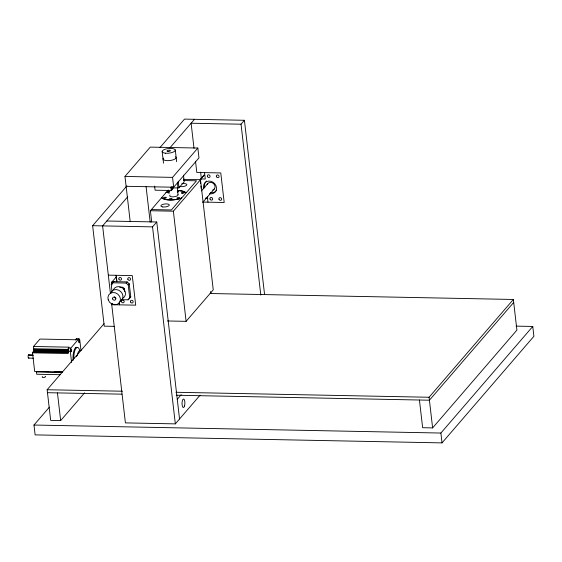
<?xml version="1.0" encoding="UTF-8"?>
<svg xmlns="http://www.w3.org/2000/svg" width="562" height="562" viewBox="0 0 562 562"><rect width="100%" height="100%" fill="white"/><g stroke="black" fill="none" stroke-linecap="round" stroke-linejoin="round"><path stroke-width="0.84" d="M62.501 372.044L34.675 371.496L32.519 352.831L33.769 350.625L33.551 346.473L39.937 339.062L75.582 339.757L76.362 338.858L78.757 338.9A2.452 0.822 -88.9 0 1 79.804 340.277L80.998 350.597M32.856 354.875L28.704 354.791L28.156 355.795A1.686 0.562 -88.9 0 0 28.29 357.776A1.686 0.562 -88.9 0 0 28.978 357.811M200.803 178.934L200.163 179.903L204.175 175.021L200.803 178.934L205.292 179.025L204.554 172.618M130.215 221.751L124.975 176.44L150.258 147.111L197.838 148.045L198.976 157.894L173.693 187.23L126.113 186.296M114.241 326.36L104.251 326.164L92.632 225.699L126.871 185.973M159.966 147.574L184.505 119.109L244.414 120.289L264.583 294.628M127.722 196.763L102.614 225.889L110.433 293.448M169.949 147.771L194.487 119.306M173.693 187.23L172.548 177.381L197.838 148.045M151.705 222.011L150.398 210.736L168.277 189.991M154.62 186.092L155.091 190.195L171.319 190.518L173.51 187.975L179.004 187.785L184.231 181.723L183.472 175.154M111.634 303.845L125.41 422.891L175.33 423.874L152.541 226.872L156.756 221.983L106.829 221.007M260.81 295.05L241.042 124.202L244.414 120.289M111.929 284.878L111.634 282.335L116.51 276.722L115.849 277.445M167.399 320.972L186.106 321.338L173.363 211.186L200.508 179.7L183.493 179.362M112.056 291.587L111.248 284.625L112.26 283.452M201.456 190.897L207.743 183.598M111.248 284.625L113.924 281.639L112.913 282.812L126.141 283.072L127.153 281.899L129.239 283.782L130.749 296.834L128.08 299.82L121.462 299.687M71.592 362.483L70.299 351.306A2.452 0.822 -88.9 0 1 70.812 348.124L78.757 338.9M123.366 289.795L124.378 288.622L122.846 287.238L119.727 287.175M129.738 298.008L128.227 284.955L129.239 283.782M112.786 303.473L111.733 304.695L135.695 305.166L132.274 275.612L108.311 275.141M202.861 202.25L214.291 188.987M84.581 392.838L60.661 420.587L50.678 420.39L47.131 389.74L104.082 323.67M128.08 299.82L130.749 296.834M516.099 326.129L532.762 326.452L533.9 336.301L442.027 442.891L35.125 434.883L33.98 425.034L49.393 407.162M186.106 321.338L213.251 289.852L200.508 179.7M177.269 399.287L181.252 394.664M175.33 423.874L200.051 395.198M419.435 400.018L422.638 427.71L432.621 427.907L429.073 397.257L513.359 299.469L210.258 293.512M513.703 302.426L429.417 400.214L176.25 395.234M432.621 427.907L516.907 330.119L513.359 299.469M442.027 442.891L440.889 433.042L532.762 326.452M111.634 282.335L112.302 281.611L127.153 281.899M166.113 192.506L166.556 192.337A12.722 4.496 -6.6 0 1 168.86 191.642M181.631 198.063L181.189 198.238A12.722 4.496 -6.6 0 1 161.8 197.852C166.71 201.14 175.618 200.227 181.659 198.028M166.078 192.541L169.822 191.452M241.042 124.202L191.115 123.219L194.016 148.277M124.975 176.44L172.548 177.381M183.472 180.557L196.496 180.816L171.382 209.956L151.41 209.563M205.32 198.14L207.884 198.189M202.805 202.067L224.196 202.489L220.775 172.941L196.812 172.471L195.513 161.238M150.398 210.736L173.363 211.186M92.632 225.699L152.541 226.872M33.551 346.473L69.196 347.168L68.416 348.075L70.812 348.124M75.308 348.019L76.109 348.033M33.811 348.749L68.592 349.431M33.853 349.367L68.634 350.049M33.839 350.007L68.62 350.688M33.769 350.625L70.299 351.306M33.65 351.173L68.431 351.854M33.488 351.615L68.269 352.304M33.298 351.931L68.072 352.613M32.519 352.831L68.164 353.533L67.904 351.257M28.297 355.261L33.284 355.36M28.697 358.127L33.544 358.226M48.578 371.644L36.404 371.405L36.762 374.243L60.239 374.706M54.662 371.763L62.487 371.918M36.502 371.967L62.586 372.48M47.131 389.74L122.467 391.222M175.906 392.276L429.073 397.257M47.475 392.697L121.933 394.166M33.98 425.034L440.889 433.042M28.704 354.791L28.774 354.798A1.686 0.562 -88.9 0 1 28.915 354.917M126.141 283.072L128.227 284.955M207.322 196.567L207.975 202.172M200.599 172.141L201.4 179.067M200.367 181.645L200.571 183.381M200.873 185.987L201.168 188.593M210.588 291.538L210.792 293.273M183.451 178.948L183.641 180.592M175.288 149.956L176.644 161.694M178.245 181.217L179.004 187.785M177.339 182.32L177.999 188.059M177.332 188.375L178.035 194.445M170.939 187.23L171.319 190.518M162.144 151.48L163.5 163.212M156.756 221.983L179.545 418.985M146.085 186.682L150.187 222.145M124.378 288.622L124.736 291.699M116.053 275.296L116.791 281.695M119.193 302.447L119.467 304.843M57.457 392.894L60.661 420.587M181.807 183.725A4.243 1.496 -6.6 0 1 186.633 185.193A4.243 1.496 -6.6 0 1 179.468 186.429M175.632 156.686A6.625 2.339 -6.6 0 1 169.85 160.556A6.625 2.339 -6.6 0 1 163.345 158.105M173.047 186.879A2.782 0.934 -88.9 0 1 172.12 188.972A2.782 0.934 -88.9 0 1 171.241 186.942M171.909 186.942A1.721 0.576 -88.9 0 1 171.122 187.722M172.302 186.865A2.782 0.934 -88.9 0 1 171.129 188.874M177.241 191.038A1.454 0.513 -6.6 0 1 178.519 191.403A1.454 0.513 -6.6 0 1 177.36 192.049M169.485 193.04A1.454 0.513 -6.6 0 1 167.982 192.696A1.454 0.513 -6.6 0 1 169.366 192.014M177.894 194.431A4.243 1.496 -6.6 0 1 173.602 196.819A4.243 1.496 -6.6 0 1 170.04 195.042M207.181 184.624A4.243 3.702 40.8 0 1 213.679 183.718A4.243 3.702 40.8 0 1 212.689 190.068M115.526 297.614A2.648 2.311 40.8 0 1 114.908 297.059M113.468 289.599A6.625 5.789 40.8 0 1 123.141 288.517A6.625 5.789 40.8 0 1 122.966 298.176M116.053 298.239A1.686 1.468 40.8 0 1 114.36 296.968M110.707 293.104A6.625 5.789 40.8 0 1 120.612 291.453A6.625 5.789 40.8 0 1 119.889 301.394M117.184 280.262A2.782 0.934 -88.9 0 1 117.093 280.178M116.615 278.857A2.782 0.934 -88.9 0 1 116.601 276.602M203.809 188.677A6.892 6.02 40.8 0 1 208.818 181.069A6.892 6.02 40.8 0 1 216.532 188.045A6.892 6.02 40.8 0 1 209.38 193.707M215.913 191.136A6.892 6.02 40.8 0 1 210.392 192.534M204.821 187.504A6.892 6.02 40.8 0 1 205.699 181.919M206.128 181.449A6.892 6.02 40.8 0 1 206.605 181.041M216.707 190.16A6.892 6.02 40.8 0 1 216.335 190.673M77.451 355.163A6.625 2.22 -88.9 0 1 79.93 350.913M73.102 360.298A10.095 3.386 -88.9 0 1 77.057 347.414M75.891 340.165A2.452 0.822 -88.9 0 1 77.17 339.209M68.318 352.599A2.452 0.822 -88.9 0 1 67.904 349.683A2.452 0.822 -88.9 0 1 68.845 347.927M68.304 351.159A1.349 0.45 -88.9 0 1 68.276 349.817M76.587 356.617A2.016 0.674 -88.9 0 1 76.685 356.16M77.149 355.409A2.016 0.674 -88.9 0 1 77.324 355.416M73.812 358.584A10.095 3.386 -88.9 0 1 75.968 348.201A10.095 3.386 -88.9 0 1 79.839 350.709M45.108 376.329A1.686 0.597 -6.6 0 1 45.03 377.158A1.686 0.597 -6.6 0 1 42.733 377.411A1.686 0.597 -6.6 0 1 42.543 376.61M180.88 190.813L177.915 190.595A12.722 4.496 -6.6 0 1 185.945 192.717L183.367 191.34L180.88 190.813M162.769 206.949A4.243 1.496 -6.6 0 0 169.31 205.123A4.243 1.496 -6.6 0 0 163.233 204.294A4.243 1.496 -6.6 0 0 162.769 206.949M165.369 153.208A6.625 2.339 -6.6 0 0 175.316 150.202A6.625 2.339 -6.6 0 0 165.502 149.113A6.625 2.339 -6.6 0 0 165.369 153.208M167.876 151.438A1.686 0.597 -6.6 0 0 170.398 150.679A1.686 0.597 -6.6 0 0 167.905 150.398A1.686 0.597 -6.6 0 0 167.876 151.438M182.172 193.314A1.454 0.513 -6.6 0 0 184.287 192.625A1.454 0.513 -6.6 0 0 182.067 192.429A1.454 0.513 -6.6 0 0 182.172 193.314M169.928 199.524A1.454 0.513 -6.6 0 0 172.12 198.864A1.454 0.513 -6.6 0 0 169.956 198.625A1.454 0.513 -6.6 0 0 169.928 199.524M177.641 198.569A1.454 0.513 -6.6 0 0 179.763 197.88A1.454 0.513 -6.6 0 0 177.536 197.683A1.454 0.513 -6.6 0 0 177.641 198.569M164.223 198.309A1.454 0.513 -6.6 0 0 166.345 197.613A1.454 0.513 -6.6 0 0 164.125 197.424A1.454 0.513 -6.6 0 0 164.223 198.309M108.213 299.813A6.625 5.789 40.8 0 0 118.877 303.311A6.625 5.789 40.8 0 0 115.421 292.837A6.625 5.789 40.8 0 0 108.213 299.813M112.66 298.949A1.686 1.468 40.8 0 0 115.365 299.834A1.686 1.468 40.8 0 0 114.486 297.172A1.686 1.468 40.8 0 0 112.66 298.949M121.504 301.724A1.454 1.272 40.8 0 0 123.851 302.497A1.454 1.272 40.8 0 0 123.092 300.192A1.454 1.272 40.8 0 0 121.504 301.724M130.489 301.906A1.454 1.272 40.8 0 0 132.836 302.672A1.454 1.272 40.8 0 0 132.077 300.368A1.454 1.272 40.8 0 0 130.489 301.906M118.884 279.068A1.454 1.272 40.8 0 0 121.23 279.841A1.454 1.272 40.8 0 0 120.472 277.537A1.454 1.272 40.8 0 0 118.884 279.068M127.869 279.251A1.454 1.272 40.8 0 0 130.215 280.017A1.454 1.272 40.8 0 0 129.457 277.712A1.454 1.272 40.8 0 0 127.869 279.251M207.385 176.398A1.454 1.272 40.8 0 0 209.731 177.163A1.454 1.272 40.8 0 0 208.973 174.859A1.454 1.272 40.8 0 0 207.385 176.398M218.99 199.229A1.454 1.272 40.8 0 0 221.337 199.995A1.454 1.272 40.8 0 0 220.578 197.691A1.454 1.272 40.8 0 0 218.99 199.229M210.005 199.053A1.454 1.272 40.8 0 0 212.352 199.819A1.454 1.272 40.8 0 0 211.593 197.515A1.454 1.272 40.8 0 0 210.005 199.053M216.37 176.573A1.454 1.272 40.8 0 0 218.716 177.339A1.454 1.272 40.8 0 0 217.958 175.035A1.454 1.272 40.8 0 0 216.37 176.573M184.533 405.897A4.243 1.419 -88.9 0 0 183.746 399.076A4.243 1.419 -88.9 0 0 182.116 404.837A4.243 1.419 -88.9 0 0 184.533 405.897M79.361 342.012A1.349 0.45 -88.9 0 0 79.116 339.848A1.349 0.45 -88.9 0 0 78.596 341.675A1.349 0.45 -88.9 0 0 79.361 342.012M71.416 351.236A1.349 0.45 -88.9 0 0 71.163 349.065A1.349 0.45 -88.9 0 0 70.65 350.899A1.349 0.45 -88.9 0 0 71.416 351.236"/></g></svg>
